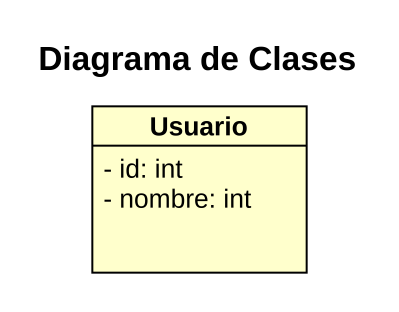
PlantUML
@startuml
title Diagrama de Clases
hide circle
hide empty members
skinparam classAttributeIconSize 0
class Usuario {
  - id: int
  - nombre: int
}
@enduml
